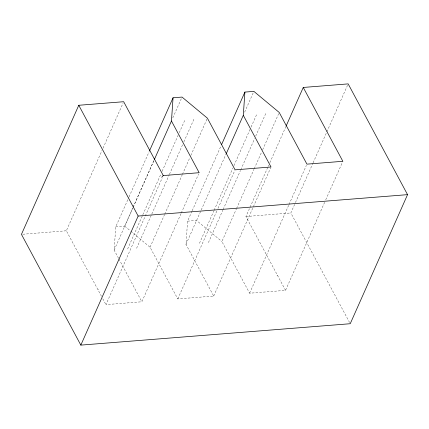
<?xml version="1.0" encoding="UTF-8"?>
<svg xmlns="http://www.w3.org/2000/svg" width="429" height="429" viewBox="0 0 429 429"><rect width="100%" height="100%" fill="white"/><g stroke="black" fill="none" stroke-linecap="round" stroke-linejoin="round"><path stroke-width="0.32" stroke-dasharray="2.15 1.61" d="M118.554 258.306L114.146 250.086L115.739 226.861L128.775 197.501M130.802 231.21L150.064 247.233L177.778 298.922L213.701 296.069L185.982 244.38L187.575 221.16L191.919 211.368M101.507 296.353L66.35 230.786L101.936 150.649M103.019 148.203L123.123 102.939M129.049 196.89L149.153 151.625M115.739 226.861L124.716 226.147L132.867 207.797M133.14 207.186L153.786 160.698M172.801 117.878L181.494 98.3M114.146 250.086L132.888 207.877M133.162 207.266L153.807 160.773M127.617 249.013L142.557 215.369M142.825 214.757L161.031 173.777M162.114 171.327L178.142 135.237M179.231 132.792L184.931 119.943M180.979 213.69L141.86 301.775L105.942 304.628L162.173 178.003M136.594 248.3L151.534 214.656M151.807 214.044L169.192 174.898M169.466 174.287L182.775 144.31M183.864 141.865L193.913 119.23M150.064 247.233L164.463 214.811M164.736 214.2L182.121 175.053M182.389 174.437L189.725 157.926M190.814 155.475L207.11 118.774M181.252 213.074L198.638 173.927M192.192 210.757L220.989 145.919M185.982 244.38L225.89 154.381M244.637 112.173L253.871 91.377M199.453 243.313L213.851 210.891M214.119 210.28L232.867 168.071M233.95 165.626L249.978 129.531M251.067 127.086L256.773 114.243M177.778 298.922L216.897 210.837M217.986 208.387L234.829 170.463M208.43 242.599L222.828 210.178M223.101 209.567L240.487 170.415M240.76 169.804L254.612 138.61M255.7 136.159L265.749 113.529M324.656 202.279L285.537 290.363L249.619 293.216L221.9 241.527L236.299 209.105M236.572 208.494L253.957 169.348M254.231 168.736L261.561 152.22M262.65 149.775L278.678 113.68M285.537 290.363L245.94 216.522L267.948 166.978M268.216 166.361L268.763 165.138M269.846 162.693L285.875 126.603M213.701 296.069L270.747 167.61M249.619 293.216L288.733 205.132M289.007 204.52L306.392 165.369M349.597 322.544L290.841 212.956L295.19 203.169M295.458 202.558L312.843 163.411M313.116 162.8L348.16 83.886M325.74 199.834L342.857 161.293M22.769 234.245L66.35 230.786M187.575 221.16L196.552 220.447L221.9 241.527M245.94 216.522L290.841 212.956M98.021 289.859L98.649 289.806M276.995 275.649L277.617 275.595M124.716 226.147L130.293 230.786M118.871 258.896L141.86 301.775M102.772 298.718L105.942 304.628"/><path stroke-width="0.64" d="M171.466 121.016L173.053 97.791L182.035 97.077L207.384 118.163L235.097 169.852L271.015 166.999L243.302 115.31L244.895 92.09L253.871 91.377L279.22 112.457L306.933 164.146L342.857 161.293L303.26 87.452L348.16 83.886L407.55 194.648L350.23 323.723L80.84 345.114L21.45 234.352L78.77 105.277L123.665 101.716L163.261 175.558L199.179 172.705L171.466 121.016L154.349 159.55M149.421 151.013L173.053 97.791M80.84 345.114L138.159 216.044L78.77 105.277M221.53 144.696L244.895 92.09M226.185 153.85L243.302 115.31M286.148 125.992L303.26 87.452M161.754 177.268L163.261 175.558M138.159 216.044L407.55 194.648"/></g></svg>
